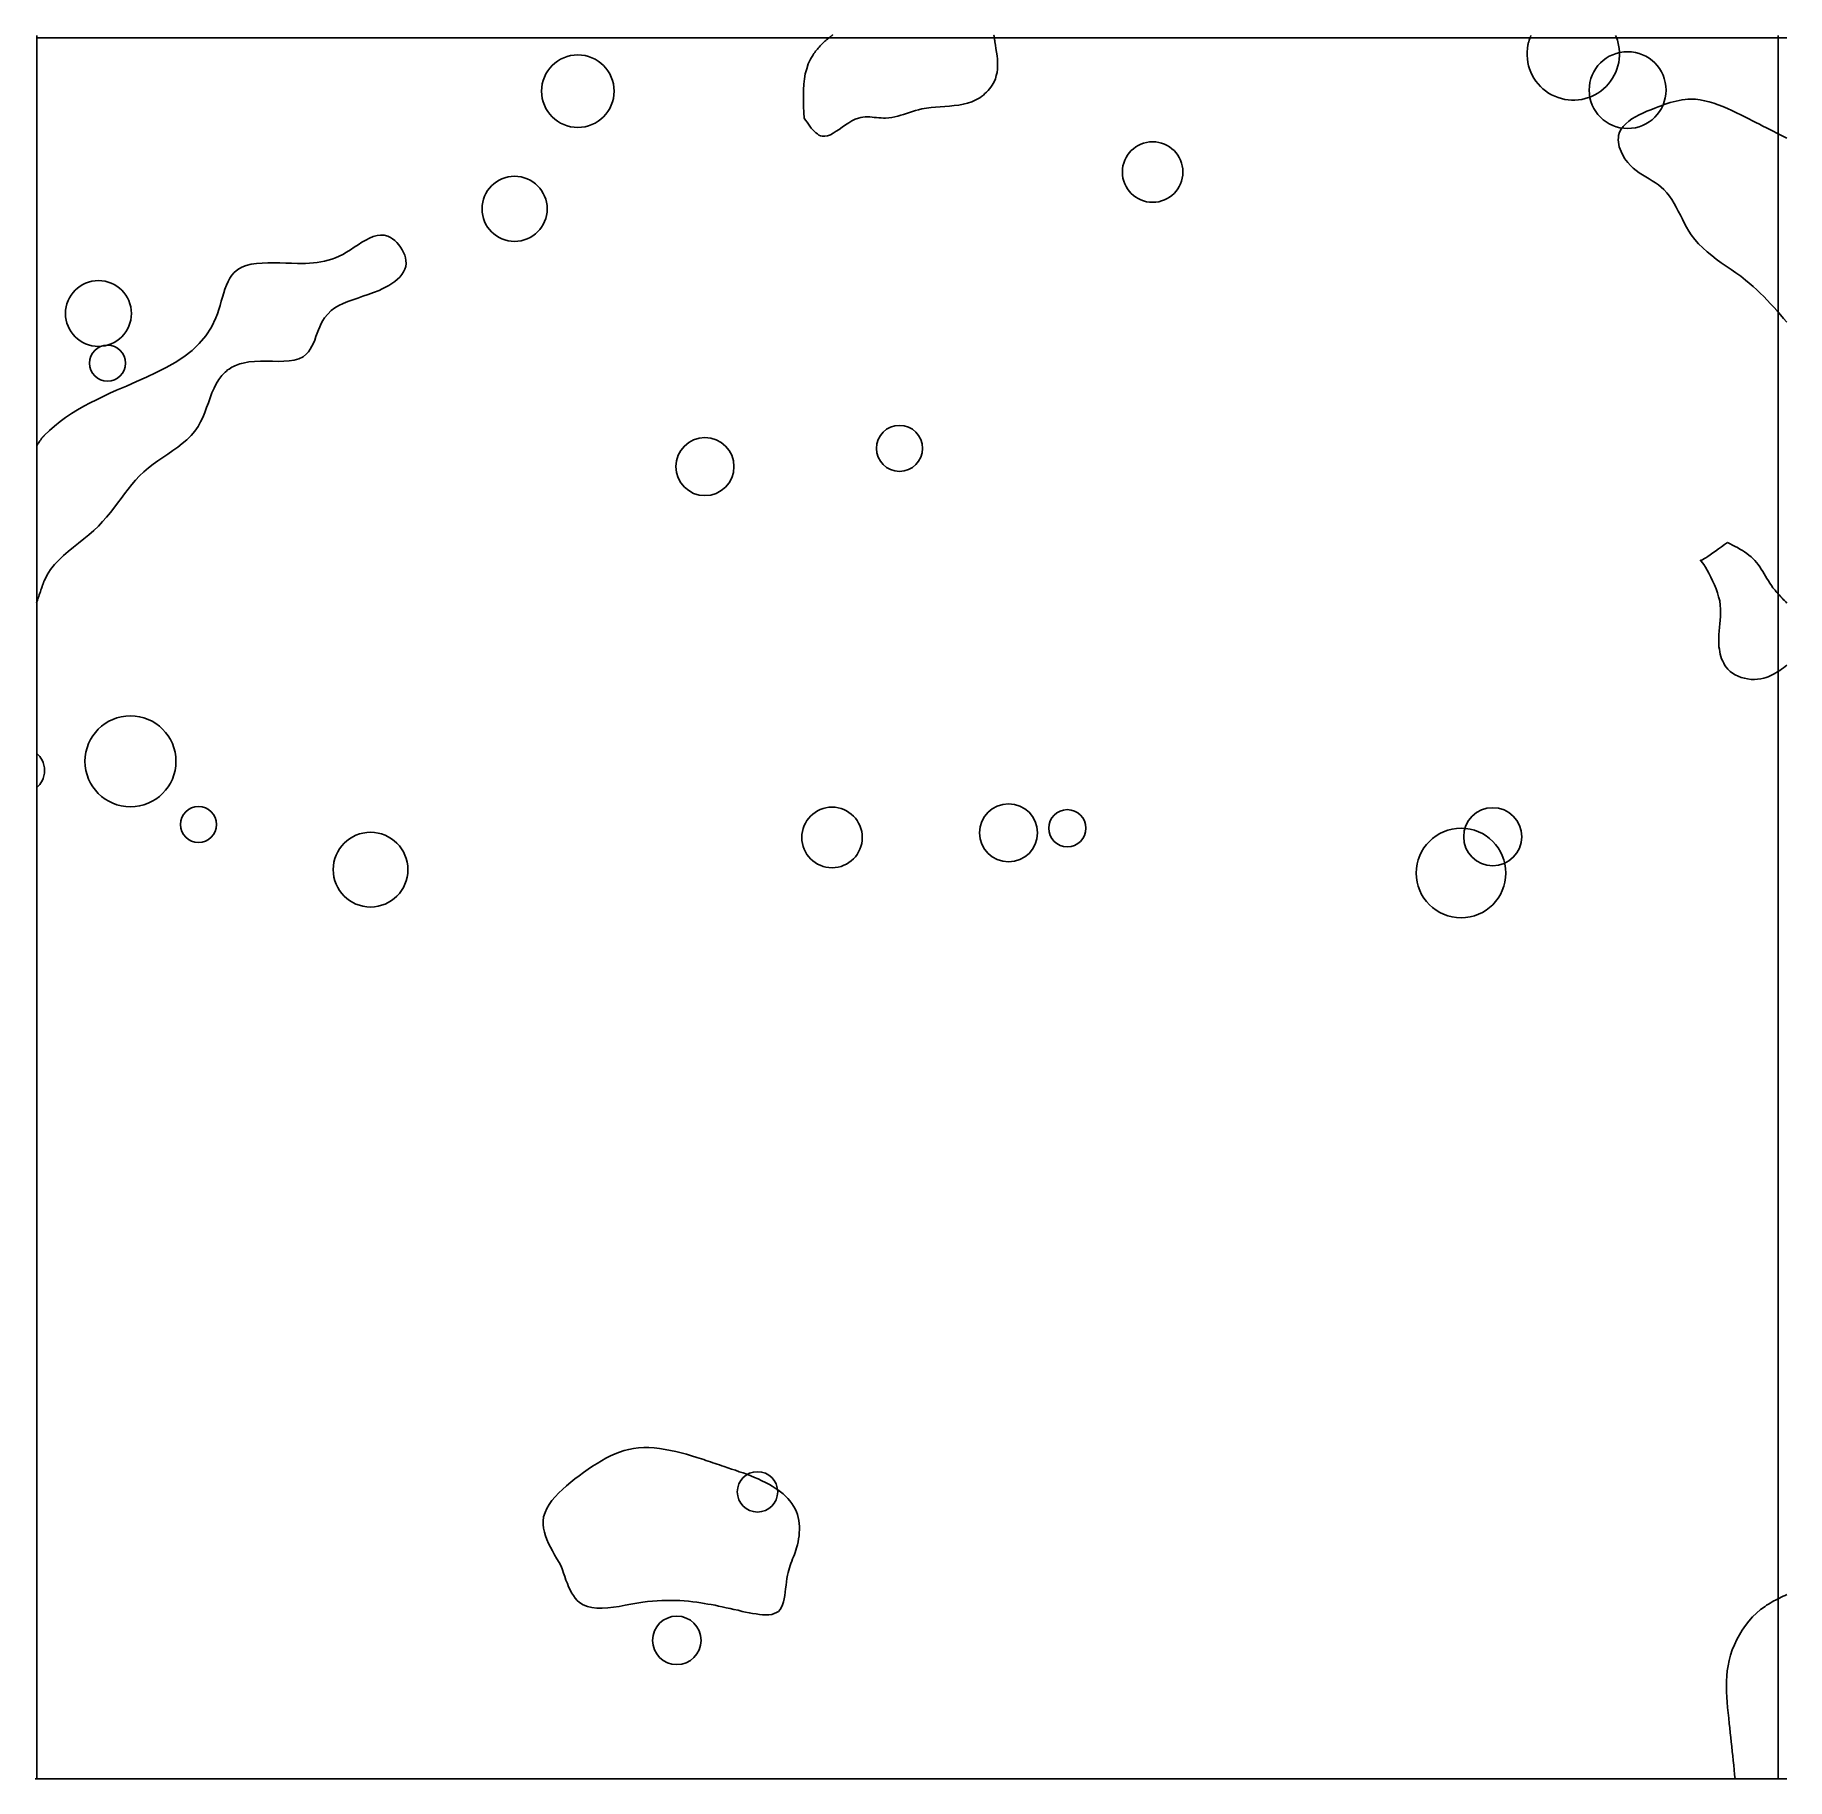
# Model space of a CAD drawing. Extents: x 10.039 to 11.028, y -0.441 to 0.544.
import ezdxf

# ---------------------------------------------------------------- set-up
doc = ezdxf.new("R2010")
doc.units = 0
for name, color, linetype in [('LAYER1', 7, 'CONTINUOUS'), ('LAYER10', 1, 'CONTINUOUS'), ('LAYER12', 5, 'CONTINUOUS')]:
    doc.layers.add(name, color=color, linetype=linetype)

msp = doc.modelspace()

# ---------------------------------------------------------------- linework, layer by layer
at = {"layer": 'LAYER1', "color": 7, "linetype": 'CONTINUOUS'}
for points in [[(10.4732, 0.4972), (10.4731, 0.5004), (10.4729, 0.5037), (10.4728, 0.5069), (10.4728, 0.5101), (10.4729, 0.5132), (10.4731, 0.5163), (10.4734, 0.5193), (10.4739, 0.5222), (10.4747, 0.5251), (10.4756, 0.5278), (10.4768, 0.5304), (10.4783, 0.533), (10.4787, 0.5336), (10.4792, 0.5342), (10.4797, 0.5349), (10.4802, 0.5355), (10.4807, 0.5361), (10.4812, 0.5367), (10.4818, 0.5373), (10.4823, 0.538), (10.4829, 0.5386), (10.4834, 0.5392), (10.484, 0.5397), (10.4845, 0.5403)], [(10.581, 0.5403), (10.5813, 0.5384), (10.5816, 0.5364), (10.5819, 0.5344), (10.5822, 0.5324), (10.5824, 0.5305), (10.5825, 0.5285), (10.5825, 0.5266), (10.5824, 0.5248), (10.5822, 0.523), (10.5818, 0.5212), (10.5813, 0.5194), (10.5806, 0.5177), (10.58, 0.5167), (10.5794, 0.5157), (10.5787, 0.5147), (10.578, 0.5137), (10.5772, 0.5128), (10.5763, 0.5119), (10.5754, 0.511), (10.5745, 0.5102), (10.5735, 0.5094), (10.5725, 0.5087), (10.5714, 0.5081), (10.5703, 0.5075), (10.568, 0.5064), (10.5656, 0.5056), (10.5631, 0.505), (10.5606, 0.5045), (10.558, 0.5042), (10.5554, 0.504), (10.5528, 0.5038), (10.5501, 0.5036), (10.5475, 0.5034), (10.5449, 0.5032), (10.5423, 0.5028), (10.5397, 0.5024), (10.5379, 0.5019), (10.5362, 0.5015), (10.5345, 0.5009), (10.5328, 0.5004), (10.5311, 0.4998), (10.5294, 0.4993), (10.5278, 0.4988), (10.5261, 0.4983), (10.5244, 0.4979), (10.5227, 0.4976), (10.521, 0.4973), (10.5192, 0.4972), (10.518, 0.4972), (10.5167, 0.4973), (10.5154, 0.4974), (10.5141, 0.4975), (10.5128, 0.4976), (10.5116, 0.4977), (10.5103, 0.4978), (10.509, 0.4978), (10.5077, 0.4978), (10.5064, 0.4977), (10.5052, 0.4975), (10.5039, 0.4972), (10.502, 0.4965), (10.5002, 0.4956), (10.4984, 0.4945), (10.4966, 0.4933), (10.4948, 0.4921), (10.4931, 0.4908), (10.4914, 0.4897), (10.4897, 0.4886), (10.4881, 0.4878), (10.4865, 0.4872), (10.4849, 0.4869), (10.4835, 0.487), (10.4825, 0.4872), (10.4816, 0.4876), (10.4807, 0.4882), (10.4799, 0.4889), (10.479, 0.4896), (10.4782, 0.4905), (10.4773, 0.4915), (10.4765, 0.4926), (10.4757, 0.4937), (10.4749, 0.4948), (10.474, 0.496), (10.4732, 0.4972)], [(10.4845, 0.5403), (10.485, 0.5407), (10.4855, 0.5411), (10.486, 0.5415), (10.4864, 0.5418), (10.4868, 0.5422), (10.4873, 0.5425), (10.4876, 0.5428), (10.488, 0.5431), (10.4883, 0.5433), (10.4886, 0.5436), (10.4889, 0.5438), (10.489, 0.5439), (10.4892, 0.544), (10.4892, 0.5441), (10.4893, 0.5441), (10.4893, 0.5441), (10.4893, 0.5441), (10.4893, 0.5441), (10.4893, 0.5441), (10.4893, 0.5441), (10.4892, 0.544), (10.4892, 0.544), (10.4891, 0.544), (10.489, 0.5439)], [(10.5804, 0.5439), (10.5804, 0.5439), (10.5804, 0.5438), (10.5804, 0.5438), (10.5804, 0.5437), (10.5805, 0.5436), (10.5805, 0.5436), (10.5805, 0.5435), (10.5805, 0.5435), (10.5805, 0.5434), (10.5805, 0.5434), (10.5805, 0.5433), (10.5805, 0.5433), (10.5806, 0.543), (10.5806, 0.5428), (10.5807, 0.5426), (10.5807, 0.5423), (10.5807, 0.5421), (10.5808, 0.5418), (10.5808, 0.5416), (10.5808, 0.5413), (10.5809, 0.5411), (10.5809, 0.5408), (10.5809, 0.5406), (10.581, 0.5403)], [(11.0284, 0.3819), (11.0265, 0.384), (11.0247, 0.3861), (11.0229, 0.3882), (11.021, 0.3903), (11.0191, 0.3923), (11.0172, 0.3943), (11.0153, 0.3963), (11.0133, 0.3983), (11.0113, 0.4002), (11.0093, 0.4021), (11.0071, 0.4039), (11.005, 0.4057), (11.0023, 0.4078), (10.9996, 0.4097), (10.9968, 0.4117), (10.994, 0.4136), (10.9913, 0.4155), (10.9885, 0.4175), (10.9859, 0.4195), (10.9833, 0.4216), (10.9808, 0.4238), (10.9785, 0.4261), (10.9763, 0.4286), (10.9743, 0.4312), (10.9729, 0.4333), (10.9717, 0.4355), (10.9705, 0.4377), (10.9693, 0.44), (10.9682, 0.4423), (10.967, 0.4446), (10.9659, 0.4468), (10.9647, 0.449), (10.9634, 0.4511), (10.962, 0.4531), (10.9606, 0.455), (10.9589, 0.4568), (10.9574, 0.4581), (10.9558, 0.4594), (10.9541, 0.4606), (10.9523, 0.4617), (10.9505, 0.4628), (10.9487, 0.464), (10.9468, 0.4651), (10.945, 0.4663), (10.9433, 0.4676), (10.9416, 0.4689), (10.94, 0.4704), (10.9385, 0.4721), (10.9376, 0.4732), (10.9367, 0.4744), (10.936, 0.4757), (10.9353, 0.477), (10.9347, 0.4783), (10.9342, 0.4796), (10.9337, 0.4809), (10.9334, 0.4823), (10.9332, 0.4836), (10.9331, 0.4849), (10.9332, 0.4862), (10.9333, 0.4874), (10.9339, 0.4893), (10.9348, 0.491), (10.9359, 0.4925), (10.9373, 0.494), (10.939, 0.4954), (10.9408, 0.4967), (10.9428, 0.4978), (10.9449, 0.499), (10.947, 0.5), (10.9493, 0.501), (10.9515, 0.5019), (10.9538, 0.5028), (10.9556, 0.5035), (10.9573, 0.5041), (10.9591, 0.5048), (10.9608, 0.5054), (10.9625, 0.5059), (10.9642, 0.5064), (10.9659, 0.5068), (10.9676, 0.5072), (10.9692, 0.5075), (10.9709, 0.5077), (10.9725, 0.5079), (10.9742, 0.5079), (10.9768, 0.5078), (10.9793, 0.5075), (10.9819, 0.507), (10.9845, 0.5064), (10.9871, 0.5056), (10.9896, 0.5047), (10.9922, 0.5037), (10.9948, 0.5026), (10.9973, 0.5014), (10.9999, 0.5002), (11.0024, 0.499), (11.0049, 0.4977), (11.0069, 0.4967), (11.0089, 0.4957), (11.0109, 0.4947), (11.0129, 0.4937), (11.0148, 0.4927), (11.0168, 0.4917), (11.0187, 0.4907), (11.0207, 0.4897), (11.0226, 0.4887), (11.0245, 0.4878), (11.0265, 0.4868), (11.0284, 0.4858)], [(10.0428, 0.3165), (10.0429, 0.3166), (10.043, 0.3167), (10.0431, 0.3169), (10.0432, 0.317), (10.0433, 0.3171), (10.0434, 0.3172), (10.0435, 0.3173), (10.0436, 0.3174), (10.0437, 0.3175), (10.0438, 0.3176), (10.0439, 0.3177), (10.044, 0.3178), (10.0469, 0.3206), (10.0498, 0.3232), (10.0529, 0.3257), (10.0561, 0.328), (10.0594, 0.3302), (10.0628, 0.3323), (10.0663, 0.3344), (10.0699, 0.3363), (10.0735, 0.3381), (10.0772, 0.3399), (10.081, 0.3417), (10.0849, 0.3434), (10.0905, 0.3458), (10.0961, 0.3483), (10.1018, 0.3508), (10.1073, 0.3534), (10.1128, 0.3562), (10.118, 0.3591), (10.1229, 0.3624), (10.1275, 0.3659), (10.1316, 0.3699), (10.1353, 0.3742), (10.1385, 0.379), (10.141, 0.3844), (10.1419, 0.3866), (10.1426, 0.389), (10.1433, 0.3913), (10.144, 0.3937), (10.1447, 0.3961), (10.1454, 0.3984), (10.1461, 0.4006), (10.1469, 0.4028), (10.1478, 0.4048), (10.1488, 0.4067), (10.1499, 0.4084), (10.1512, 0.4099), (10.1533, 0.4116), (10.1556, 0.4129), (10.1581, 0.4139), (10.1609, 0.4146), (10.1639, 0.4151), (10.1671, 0.4153), (10.1703, 0.4155), (10.1737, 0.4155), (10.177, 0.4154), (10.1804, 0.4153), (10.1837, 0.4152), (10.187, 0.4151), (10.1893, 0.4151), (10.1916, 0.4151), (10.1938, 0.4152), (10.196, 0.4154), (10.1981, 0.4156), (10.2002, 0.4159), (10.2023, 0.4164), (10.2044, 0.4169), (10.2064, 0.4175), (10.2085, 0.4183), (10.2105, 0.4192), (10.2126, 0.4202), (10.2147, 0.4215), (10.2169, 0.4228), (10.2191, 0.4242), (10.2213, 0.4256), (10.2234, 0.427), (10.2256, 0.4283), (10.2277, 0.4293), (10.2298, 0.4302), (10.232, 0.4308), (10.234, 0.4311), (10.2361, 0.431), (10.2381, 0.4305), (10.2395, 0.4298), (10.2408, 0.429), (10.242, 0.428), (10.2432, 0.4269), (10.2443, 0.4256), (10.2453, 0.4243), (10.2462, 0.4228), (10.247, 0.4213), (10.2476, 0.4198), (10.2481, 0.4182), (10.2483, 0.4167), (10.2484, 0.4151), (10.2482, 0.4134), (10.2477, 0.4118), (10.247, 0.4103), (10.246, 0.4088), (10.2448, 0.4074), (10.2435, 0.4061), (10.242, 0.4049), (10.2404, 0.4037), (10.2386, 0.4026), (10.2368, 0.4016), (10.2349, 0.4007), (10.2331, 0.3998), (10.23, 0.3986), (10.227, 0.3975), (10.224, 0.3965), (10.2211, 0.3955), (10.2183, 0.3945), (10.2155, 0.3936), (10.2129, 0.3925), (10.2104, 0.3913), (10.2081, 0.3899), (10.206, 0.3884), (10.2041, 0.3865), (10.2024, 0.3844), (10.2014, 0.3828), (10.2005, 0.3811), (10.1997, 0.3793), (10.199, 0.3775), (10.1982, 0.3756), (10.1975, 0.3737), (10.1968, 0.3718), (10.196, 0.37), (10.1952, 0.3683), (10.1943, 0.3667), (10.1933, 0.3652), (10.1922, 0.364), (10.1902, 0.3624), (10.1878, 0.3612), (10.1852, 0.3605), (10.1823, 0.36), (10.1793, 0.3598), (10.1761, 0.3597), (10.1729, 0.3598), (10.1695, 0.3598), (10.1662, 0.3598), (10.1628, 0.3597), (10.1596, 0.3594), (10.1564, 0.3588), (10.1554, 0.3586), (10.1545, 0.3583), (10.1536, 0.358), (10.1526, 0.3576), (10.1517, 0.3572), (10.1509, 0.3568), (10.15, 0.3564), (10.1492, 0.3559), (10.1484, 0.3554), (10.1476, 0.3549), (10.1469, 0.3543), (10.1462, 0.3537), (10.1443, 0.3517), (10.1426, 0.3495), (10.1412, 0.3471), (10.1399, 0.3446), (10.1387, 0.3419), (10.1377, 0.3392), (10.1367, 0.3364), (10.1357, 0.3336), (10.1347, 0.3308), (10.1335, 0.3281), (10.1323, 0.3255), (10.1309, 0.323), (10.129, 0.3203), (10.1269, 0.3178), (10.1245, 0.3155), (10.122, 0.3134), (10.1194, 0.3113), (10.1166, 0.3094), (10.1139, 0.3074), (10.111, 0.3055), (10.1082, 0.3036), (10.1055, 0.3016), (10.1028, 0.2996), (10.1002, 0.2974), (10.0978, 0.2951), (10.0956, 0.2927), (10.0934, 0.2902), (10.0914, 0.2876), (10.0893, 0.285), (10.0874, 0.2823), (10.0854, 0.2796), (10.0834, 0.2769), (10.0814, 0.2743), (10.0792, 0.2717), (10.077, 0.2692), (10.0747, 0.2667), (10.072, 0.2642), (10.0692, 0.2618), (10.0663, 0.2594), (10.0634, 0.2571), (10.0605, 0.2548), (10.0576, 0.2524), (10.0548, 0.25), (10.0522, 0.2475), (10.0498, 0.2449), (10.0476, 0.2421), (10.0457, 0.2392), (10.0441, 0.236), (10.0439, 0.2357), (10.0438, 0.2354), (10.0437, 0.2352), (10.0436, 0.2349), (10.0435, 0.2346), (10.0434, 0.2343), (10.0433, 0.234), (10.0432, 0.2337), (10.0431, 0.2334), (10.043, 0.2331), (10.0429, 0.2328), (10.0428, 0.2325)], [(10.0398, 0.3122), (10.0401, 0.3127), (10.0404, 0.3131), (10.0407, 0.3136), (10.041, 0.314), (10.0413, 0.3144), (10.0416, 0.3148), (10.0418, 0.3152), (10.0421, 0.3155), (10.0423, 0.3158), (10.0425, 0.3161), (10.0426, 0.3163), (10.0428, 0.3165), (10.0428, 0.3167), (10.0429, 0.3168), (10.043, 0.3168), (10.043, 0.3169), (10.043, 0.3169), (10.043, 0.3169), (10.043, 0.3168), (10.0429, 0.3168), (10.0429, 0.3167), (10.0429, 0.3167), (10.0428, 0.3166), (10.0428, 0.3165)], [(11.0284, 0.1882), (11.0274, 0.1874), (11.0264, 0.1867), (11.0254, 0.1859), (11.0243, 0.1852), (11.0233, 0.1845), (11.0222, 0.1838), (11.0212, 0.1832), (11.0201, 0.1826), (11.019, 0.182), (11.0178, 0.1816), (11.0166, 0.1811), (11.0154, 0.1808), (11.0137, 0.1804), (11.0118, 0.1802), (11.01, 0.1801), (11.0081, 0.1801), (11.0062, 0.1804), (11.0044, 0.1807), (11.0026, 0.1812), (11.0009, 0.1819), (10.9992, 0.1826), (10.9977, 0.1836), (10.9963, 0.1846), (10.995, 0.1859), (10.9941, 0.1869), (10.9933, 0.188), (10.9927, 0.1892), (10.9921, 0.1904), (10.9915, 0.1917), (10.9911, 0.193), (10.9907, 0.1943), (10.9904, 0.1957), (10.9902, 0.1971), (10.99, 0.1985), (10.9899, 0.1998), (10.9899, 0.2012), (10.9899, 0.2033), (10.99, 0.2054), (10.9901, 0.2074), (10.9903, 0.2095), (10.9905, 0.2115), (10.9907, 0.2135), (10.9909, 0.2156), (10.9909, 0.2177), (10.9909, 0.2198), (10.9907, 0.2221), (10.9904, 0.2244), (10.9898, 0.2268), (10.9892, 0.229), (10.9884, 0.2313), (10.9874, 0.2335), (10.9864, 0.2358), (10.9854, 0.2379), (10.9843, 0.24), (10.9833, 0.2418), (10.9823, 0.2435), (10.9814, 0.2449), (10.9806, 0.246), (10.98, 0.2468), (10.9796, 0.2472), (10.9795, 0.2472), (10.9795, 0.2472), (10.9794, 0.2473), (10.9794, 0.2473), (10.9794, 0.2472), (10.9794, 0.2472), (10.9794, 0.2472), (10.9794, 0.2472), (10.9794, 0.2472), (10.9795, 0.2472), (10.9795, 0.2472), (10.9796, 0.2472), (10.98, 0.2474), (10.9807, 0.2477), (10.9815, 0.2482), (10.9825, 0.2488), (10.9837, 0.2496), (10.9851, 0.2505), (10.9865, 0.2515), (10.9881, 0.2526), (10.9897, 0.2538), (10.9914, 0.255), (10.9932, 0.2562), (10.9949, 0.2574)], [(10.9949, 0.2574), (10.9963, 0.2567), (10.9977, 0.256), (10.9991, 0.2552), (11.0005, 0.2545), (11.0018, 0.2537), (11.0032, 0.2529), (11.0045, 0.2521), (11.0057, 0.2512), (11.0069, 0.2503), (11.0081, 0.2493), (11.0092, 0.2483), (11.0103, 0.2472), (11.0112, 0.2461), (11.0122, 0.2449), (11.0131, 0.2437), (11.0139, 0.2424), (11.0147, 0.2411), (11.0155, 0.2398), (11.0163, 0.2384), (11.0171, 0.2371), (11.0179, 0.2358), (11.0188, 0.2345), (11.0196, 0.2332), (11.0205, 0.2319), (11.0211, 0.2311), (11.0217, 0.2304), (11.0223, 0.2296), (11.023, 0.2289), (11.0236, 0.2281), (11.0243, 0.2274), (11.0249, 0.2267), (11.0256, 0.226), (11.0263, 0.2253), (11.027, 0.2246), (11.0277, 0.2239), (11.0284, 0.2232)], [(10.0428, 0.2325), (10.0424, 0.2315), (10.0421, 0.2306), (10.0418, 0.2296), (10.0415, 0.2287), (10.0412, 0.2278), (10.0409, 0.2269), (10.0406, 0.2262), (10.0404, 0.2255), (10.0402, 0.2248), (10.04, 0.2243), (10.0399, 0.2239), (10.0398, 0.2236), (10.0397, 0.2235), (10.0397, 0.2234), (10.0397, 0.2234), (10.0397, 0.2233), (10.0397, 0.2233), (10.0397, 0.2233), (10.0397, 0.2234), (10.0397, 0.2234), (10.0397, 0.2234), (10.0397, 0.2235), (10.0397, 0.2235), (10.0398, 0.2236)], [(10.336, -0.3209), (10.3348, -0.3188), (10.3336, -0.3167), (10.3323, -0.3145), (10.3311, -0.3123), (10.33, -0.3102), (10.3289, -0.308), (10.3279, -0.3059), (10.3271, -0.3037), (10.3265, -0.3016), (10.326, -0.2995), (10.3258, -0.2974), (10.3258, -0.2954), (10.3261, -0.293), (10.3269, -0.2906), (10.3279, -0.2883), (10.3292, -0.286), (10.3308, -0.2838), (10.3326, -0.2817), (10.3346, -0.2795), (10.3368, -0.2775), (10.339, -0.2755), (10.3414, -0.2735), (10.3438, -0.2716), (10.3462, -0.2698), (10.3487, -0.2679), (10.3512, -0.2661), (10.3537, -0.2644), (10.3563, -0.2628), (10.3588, -0.2613), (10.3613, -0.2599), (10.3638, -0.2586), (10.3664, -0.2575), (10.3689, -0.2565), (10.3715, -0.2556), (10.3742, -0.2549), (10.3769, -0.2544), (10.3797, -0.2541), (10.3827, -0.2539), (10.3856, -0.2539), (10.3886, -0.2541), (10.3916, -0.2545), (10.3947, -0.2549), (10.3977, -0.2555), (10.4007, -0.2561), (10.4037, -0.2569), (10.4067, -0.2577), (10.4097, -0.2586), (10.4127, -0.2595), (10.414, -0.2599), (10.4153, -0.2603), (10.4166, -0.2607), (10.4178, -0.2612), (10.4191, -0.2616), (10.4204, -0.262), (10.4217, -0.2625), (10.4229, -0.2629), (10.4242, -0.2633), (10.4255, -0.2637), (10.4267, -0.2642), (10.428, -0.2646), (10.4302, -0.2653), (10.4323, -0.266), (10.4345, -0.2667), (10.4366, -0.2675), (10.4388, -0.2682), (10.4409, -0.269), (10.4431, -0.2698), (10.4452, -0.2707), (10.4473, -0.2716), (10.4494, -0.2726), (10.4515, -0.2737), (10.4536, -0.2748), (10.4552, -0.2757), (10.4568, -0.2768), (10.4583, -0.2778), (10.4598, -0.2789), (10.4613, -0.2801), (10.4627, -0.2814), (10.464, -0.2827), (10.4652, -0.284), (10.4663, -0.2854), (10.4673, -0.2869), (10.4682, -0.2885), (10.4689, -0.2901), (10.4695, -0.2917), (10.4699, -0.2933), (10.4703, -0.295), (10.4705, -0.2967), (10.4706, -0.2985), (10.4706, -0.3002), (10.4705, -0.302), (10.4704, -0.3037), (10.4701, -0.3055), (10.4698, -0.3072), (10.4694, -0.3089), (10.4689, -0.3106), (10.4685, -0.3118), (10.4681, -0.3131), (10.4677, -0.3143), (10.4672, -0.3156), (10.4667, -0.3168), (10.4662, -0.318), (10.4658, -0.3193), (10.4653, -0.3206), (10.4649, -0.3218), (10.4645, -0.3232), (10.4642, -0.3245), (10.4638, -0.3259), (10.4635, -0.3278), (10.4632, -0.3297), (10.463, -0.3317), (10.4628, -0.3337), (10.4626, -0.3356), (10.4623, -0.3375), (10.462, -0.3393), (10.4616, -0.3411), (10.4611, -0.3427), (10.4605, -0.3441), (10.4597, -0.3453), (10.4588, -0.3464), (10.4576, -0.3471), (10.4563, -0.3477), (10.4549, -0.3481), (10.4533, -0.3483), (10.4516, -0.3484), (10.4498, -0.3483), (10.448, -0.3482), (10.4461, -0.3479), (10.4441, -0.3476), (10.4422, -0.3472), (10.4402, -0.3468), (10.4383, -0.3464), (10.4359, -0.3458), (10.4336, -0.3453), (10.4314, -0.3448), (10.4292, -0.3444), (10.427, -0.3439), (10.4249, -0.3434), (10.4229, -0.343), (10.4208, -0.3426), (10.4188, -0.3423), (10.4168, -0.3419), (10.4148, -0.3416), (10.4127, -0.3413), (10.4103, -0.341), (10.4079, -0.3407), (10.4055, -0.3405), (10.403, -0.3403), (10.4005, -0.3402), (10.398, -0.3402), (10.3955, -0.3402), (10.3929, -0.3403), (10.3902, -0.3404), (10.3876, -0.3407), (10.3848, -0.3409), (10.3821, -0.3413), (10.3788, -0.3418), (10.3754, -0.3424), (10.3721, -0.343), (10.3688, -0.3436), (10.3655, -0.3441), (10.3623, -0.3445), (10.3592, -0.3447), (10.3562, -0.3446), (10.3534, -0.3443), (10.3508, -0.3437), (10.3484, -0.3427), (10.3463, -0.3414), (10.345, -0.3402), (10.3439, -0.339), (10.3429, -0.3375), (10.3419, -0.336), (10.341, -0.3343), (10.3402, -0.3325), (10.3395, -0.3307), (10.3387, -0.3287), (10.338, -0.3268), (10.3374, -0.3248), (10.3367, -0.3229), (10.336, -0.3209)]]:
    msp.add_lwpolyline(points, dxfattribs=at)
for centre, radius in [((10.9384, 0.513), 0.0217), ((10.3454, 0.5124), 0.0205), ((10.6701, 0.4667), 0.0171), ((10.3097, 0.4459), 0.0184), ((10.0746, 0.3868), 0.0186), ((10.0797, 0.3587), 0.0102), ((10.4172, 0.3003), 0.0164), ((10.5271, 0.3106), 0.013), ((10.0927, 0.1338), 0.0257), ((10.5887, 0.0934), 0.0164), ((10.1311, 0.0981), 0.0102), ((10.489, 0.0908), 0.0171), ((10.6219, 0.096), 0.0105), ((10.8622, 0.0912), 0.0164), ((10.2283, 0.0726), 0.0211), ((10.8443, 0.0707), 0.0253), ((10.4469, -0.2789), 0.0114), ((10.4013, -0.3628), 0.0137)]:
    msp.add_circle(centre, radius, dxfattribs=at)
for centre, radius, start, end in [((10.9077, 0.5334), 0.0261, 168.7556, 15.4404), ((10.9077, 0.5334), 0.0261, 164.5595, 168.7555), ((10.9077, 0.5334), 0.0261, 156.2496, 164.5601), ((10.9077, 0.5334), 0.0261, 15.4405, 23.7468), ((10.0314, 0.1286), 0.0128, 27.2847, 49.1307), ((10.0314, 0.1286), 0.0128, -27.2667, 27.2848), ((10.0314, 0.1286), 0.0128, -49.1293, -27.2667), ((10.6603, 0.019), 0.0191, -113.742, -113.742)]:
    msp.add_arc(centre, radius, start, end, dxfattribs=at)
at = {"layer": 'LAYER10', "color": 1, "linetype": 'CONTINUOUS'}
msp.add_lwpolyline([(10.9991, -0.4411), (10.9988, -0.4385), (10.9985, -0.4359), (10.9983, -0.4333), (10.998, -0.4307), (10.9978, -0.4281), (10.9975, -0.4255), (10.9972, -0.4228), (10.9969, -0.4202), (10.9967, -0.4176), (10.9964, -0.415), (10.9961, -0.4123), (10.9958, -0.4097), (10.9955, -0.4067), (10.9951, -0.4037), (10.9948, -0.4008), (10.9946, -0.3978), (10.9944, -0.3948), (10.9942, -0.3918), (10.9942, -0.3888), (10.9942, -0.3859), (10.9944, -0.3829), (10.9947, -0.38), (10.9951, -0.3771), (10.9957, -0.3741), (10.9965, -0.3711), (10.9975, -0.3682), (10.9987, -0.3653), (11, -0.3624), (11.0015, -0.3597), (11.0031, -0.357), (11.0049, -0.3544), (11.0069, -0.352), (11.009, -0.3496), (11.0112, -0.3475), (11.0135, -0.3454), (11.016, -0.3436), (11.0169, -0.3429), (11.0179, -0.3423), (11.0189, -0.3417), (11.02, -0.3411), (11.021, -0.3405), (11.022, -0.34), (11.0231, -0.3395), (11.0241, -0.3389), (11.0252, -0.3384), (11.0262, -0.3379), (11.0273, -0.3374), (11.0284, -0.3369)], dxfattribs=at)
at = {"layer": 'LAYER12', "color": 5, "linetype": 'CONTINUOUS'}
for points in [[(10.0398, 0.5439), (10.0398, 0.5436)], [(10.0398, 0.5436), (10.0398, 0.5436)], [(10.0398, 0.5436), (10.0398, 0.5436)], [(10.0398, 0.5436), (10.0398, 0.5403)], [(10.0398, 0.5426), (10.0428, 0.5426)], [(10.0398, 0.5403), (10.0398, -0.4393)], [(10.0428, 0.5426), (10.0428, 0.5426)], [(10.0428, 0.5426), (11.0248, 0.5426)], [(11.0235, 0.5403), (11.0235, 0.5439)], [(11.0235, -0.4411), (11.0235, 0.5403)], [(11.0248, 0.5426), (11.0284, 0.5426)], [(10.0398, -0.4411), (10.0388, -0.4411)], [(10.0398, -0.4393), (10.0398, -0.4393)], [(10.0398, -0.4393), (10.0398, -0.4393)], [(10.0398, -0.4393), (10.0398, -0.4411)], [(10.0428, -0.4411), (10.0398, -0.4411)], [(11.0284, -0.4411), (10.0428, -0.4411)]]:
    msp.add_lwpolyline(points, dxfattribs=at)

doc.saveas('drawing.dxf')
